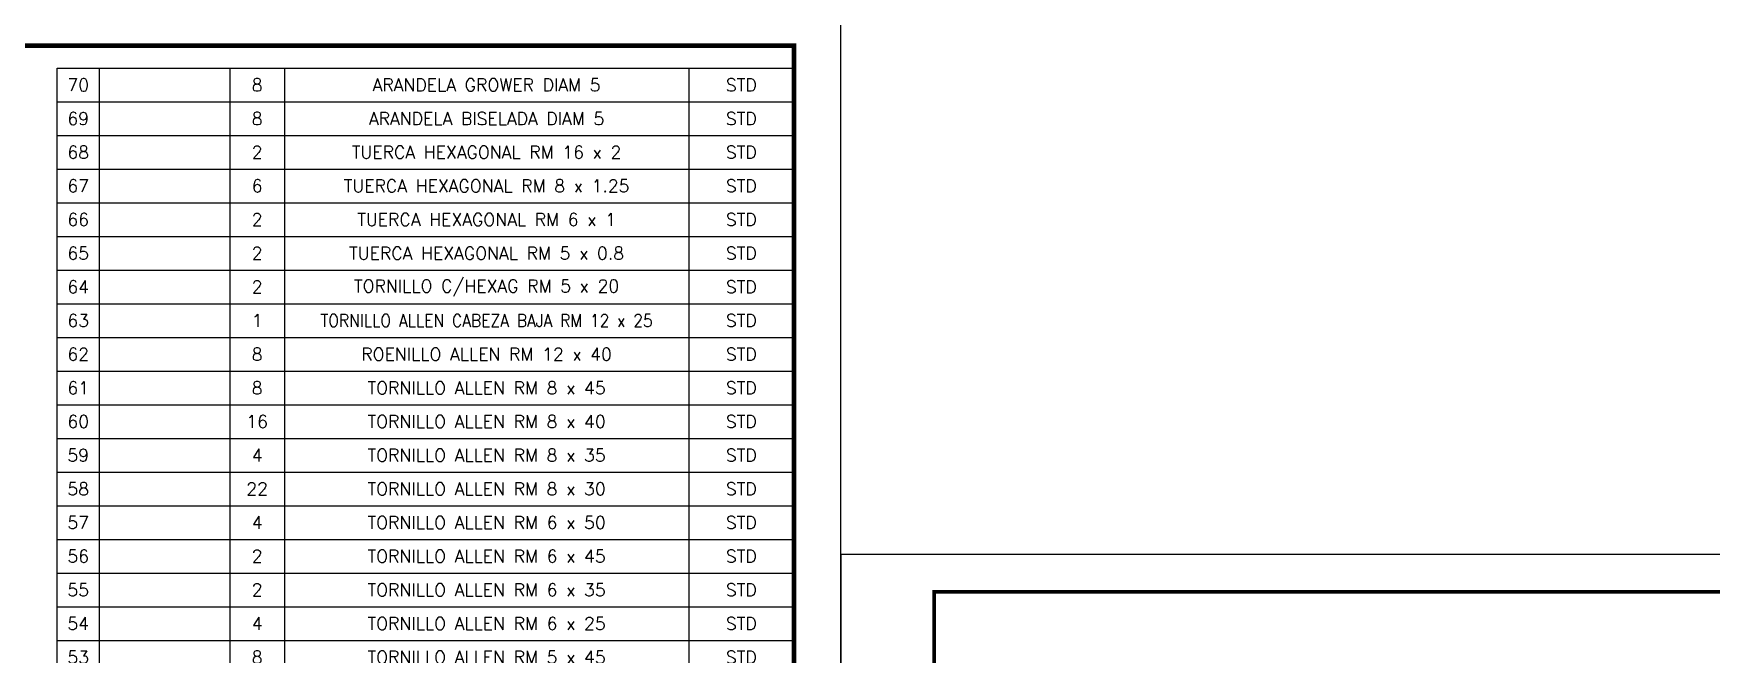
# Model space of a CAD drawing. Extents: x -13768 to 18086, y -10615 to 1188.
# Drawn here: x 1671 to 2568, y -351 to -18 of the extents above; entities that cross this region are included whole.
import ezdxf
from ezdxf.enums import TextEntityAlignment as Align

# ---------------------------------------------------------------- set-up
doc = ezdxf.new("R2010")
doc.units = 0
doc.header["$LTSCALE"] = 7.5
doc.header["$MEASUREMENT"] = 0
doc.layers.get('0').update_dxf_attribs({"linetype": 'CONTINUOUS'})
doc.layers.add('FI', color=1, linetype='CONTINUOUS')
doc.styles.add('ROMANS', font='ROMANS.SHX')

# ---------------------------------------------------------------- blocks, each defined once
blk = doc.blocks.new('A1G')
blk.add_lwpolyline([(0, 0), (841, 0), (841, 594), (0, 594)], close=True)
at = {"const_width": 1}
blk.add_lwpolyline([(25, 10), (831, 10), (831, 584), (25, 584)], close=True, dxfattribs=at)
blk = doc.blocks.new('LISCONJ')
blk.add_line((0, 0), (0, 8))
at = {"layer": 'FI', "color": 7}
for p, q in [((0, 8), (175, 8)), ((10, 8), (10, 0)), ((41, 8), (41, 0)), ((54, 8), (54, 0)), ((150, 8), (150, 0))]:
    blk.add_line(p, q, dxfattribs=at)
at = {"style": 'ROMANS'}
for tag, p in [('POS', (5, 4)), ('CODIGO', (25.5, 4)), ('CANT', (47.5, 4)), ('DENOMINACION', (102, 4)), ('MATERIAL', (162.5, 4))]:
    blk.add_attdef(tag, text='', height=3, dxfattribs=at).set_placement(p, align=Align.MIDDLE)

msp = doc.modelspace()

# ---------------------------------------------------------------- block references
for p, xscale, yscale, zscale in [((0, -1485), 2.5, 2.5, 2.5), ((2102.5, -1485), 2, 2, 2)]:
    msp.add_blockref('A1G', p, dxfattribs=dict(xscale=xscale, yscale=yscale, zscale=zscale))
ref = msp.add_blockref('LISCONJ', (1683.75, -55), dxfattribs=dict(xscale=2.25, yscale=2.25, zscale=2.25))
ref.add_attrib('DENOMINACION', 'ARANDELA GROWER DIAM 5', dxfattribs={"height": 6.75, "style": 'ROMANS'}).set_placement((1913.25, -46), align=Align.MIDDLE)
ref.add_attrib('CANT', '8', dxfattribs={"height": 6.75, "style": 'ROMANS'}).set_placement((1790.625, -46), align=Align.MIDDLE)
ref.add_attrib('POS', '70', dxfattribs={"height": 6.75, "style": 'ROMANS'}).set_placement((1695, -46), align=Align.MIDDLE)
ref.add_attrib('MATERIAL', 'STD', dxfattribs={"height": 6.75, "style": 'ROMANS'}).set_placement((2049.375, -46), align=Align.MIDDLE)
ref = msp.add_blockref('LISCONJ', (1683.75, -73), dxfattribs=dict(xscale=2.25, yscale=2.25, zscale=2.25))
ref.add_attrib('DENOMINACION', 'ARANDELA BISELADA DIAM 5', dxfattribs={"height": 6.75, "style": 'ROMANS'}).set_placement((1913.25, -64), align=Align.MIDDLE)
ref.add_attrib('CANT', '8', dxfattribs={"height": 6.75, "style": 'ROMANS'}).set_placement((1790.625, -64), align=Align.MIDDLE)
ref.add_attrib('POS', '69', dxfattribs={"height": 6.75, "style": 'ROMANS'}).set_placement((1695, -64), align=Align.MIDDLE)
ref.add_attrib('MATERIAL', 'STD', dxfattribs={"height": 6.75, "style": 'ROMANS'}).set_placement((2049.375, -64), align=Align.MIDDLE)
ref = msp.add_blockref('LISCONJ', (1683.75, -91), dxfattribs=dict(xscale=2.25, yscale=2.25, zscale=2.25))
ref.add_attrib('DENOMINACION', 'TUERCA HEXAGONAL RM 16 x 2', dxfattribs={"height": 6.75, "style": 'ROMANS'}).set_placement((1913.25, -82), align=Align.MIDDLE)
ref.add_attrib('CANT', '2', dxfattribs={"height": 6.75, "style": 'ROMANS'}).set_placement((1790.625, -82), align=Align.MIDDLE)
ref.add_attrib('POS', '68', dxfattribs={"height": 6.75, "style": 'ROMANS'}).set_placement((1695, -82), align=Align.MIDDLE)
ref.add_attrib('MATERIAL', 'STD', dxfattribs={"height": 6.75, "style": 'ROMANS'}).set_placement((2049.375, -82), align=Align.MIDDLE)
ref = msp.add_blockref('LISCONJ', (1683.75, -109), dxfattribs=dict(xscale=2.25, yscale=2.25, zscale=2.25))
ref.add_attrib('DENOMINACION', 'TUERCA HEXAGONAL RM 8 x 1.25', dxfattribs={"height": 6.75, "style": 'ROMANS'}).set_placement((1913.25, -100), align=Align.MIDDLE)
ref.add_attrib('CANT', '6', dxfattribs={"height": 6.75, "style": 'ROMANS'}).set_placement((1790.625, -100), align=Align.MIDDLE)
ref.add_attrib('POS', '67', dxfattribs={"height": 6.75, "style": 'ROMANS'}).set_placement((1695, -100), align=Align.MIDDLE)
ref.add_attrib('MATERIAL', 'STD', dxfattribs={"height": 6.75, "style": 'ROMANS'}).set_placement((2049.375, -100), align=Align.MIDDLE)
ref = msp.add_blockref('LISCONJ', (1683.75, -127), dxfattribs=dict(xscale=2.25, yscale=2.25, zscale=2.25))
ref.add_attrib('DENOMINACION', 'TUERCA HEXAGONAL RM 6 x 1', dxfattribs={"height": 6.75, "style": 'ROMANS'}).set_placement((1913.25, -118), align=Align.MIDDLE)
ref.add_attrib('CANT', '2', dxfattribs={"height": 6.75, "style": 'ROMANS'}).set_placement((1790.625, -118), align=Align.MIDDLE)
ref.add_attrib('POS', '66', dxfattribs={"height": 6.75, "style": 'ROMANS'}).set_placement((1695, -118), align=Align.MIDDLE)
ref.add_attrib('MATERIAL', 'STD', dxfattribs={"height": 6.75, "style": 'ROMANS'}).set_placement((2049.375, -118), align=Align.MIDDLE)
ref = msp.add_blockref('LISCONJ', (1683.75, -145), dxfattribs=dict(xscale=2.25, yscale=2.25, zscale=2.25))
ref.add_attrib('DENOMINACION', 'TUERCA HEXAGONAL RM 5 x 0.8', dxfattribs={"height": 6.75, "style": 'ROMANS'}).set_placement((1913.25, -136), align=Align.MIDDLE)
ref.add_attrib('CANT', '2', dxfattribs={"height": 6.75, "style": 'ROMANS'}).set_placement((1790.625, -136), align=Align.MIDDLE)
ref.add_attrib('POS', '65', dxfattribs={"height": 6.75, "style": 'ROMANS'}).set_placement((1695, -136), align=Align.MIDDLE)
ref.add_attrib('MATERIAL', 'STD', dxfattribs={"height": 6.75, "style": 'ROMANS'}).set_placement((2049.375, -136), align=Align.MIDDLE)
ref = msp.add_blockref('LISCONJ', (1683.75, -163), dxfattribs=dict(xscale=2.25, yscale=2.25, zscale=2.25))
ref.add_attrib('DENOMINACION', 'TORNILLO C/HEXAG RM 5 x 20', dxfattribs={"height": 6.75, "style": 'ROMANS'}).set_placement((1913.25, -154), align=Align.MIDDLE)
ref.add_attrib('CANT', '2', dxfattribs={"height": 6.75, "style": 'ROMANS'}).set_placement((1790.625, -154), align=Align.MIDDLE)
ref.add_attrib('POS', '64', dxfattribs={"height": 6.75, "style": 'ROMANS'}).set_placement((1695, -154), align=Align.MIDDLE)
ref.add_attrib('MATERIAL', 'STD', dxfattribs={"height": 6.75, "style": 'ROMANS'}).set_placement((2049.375, -154), align=Align.MIDDLE)
ref = msp.add_blockref('LISCONJ', (1683.75, -181), dxfattribs=dict(xscale=2.25, yscale=2.25, zscale=2.25))
ref.add_attrib('DENOMINACION', 'TORNILLO ALLEN CABEZA BAJA RM 12 x 25', dxfattribs={"height": 6.75, "style": 'ROMANS', "width": 0.9}).set_placement((1913.25, -172), align=Align.MIDDLE)
ref.add_attrib('CANT', '1', dxfattribs={"height": 6.75, "style": 'ROMANS'}).set_placement((1790.625, -172), align=Align.MIDDLE)
ref.add_attrib('POS', '63', dxfattribs={"height": 6.75, "style": 'ROMANS'}).set_placement((1695, -172), align=Align.MIDDLE)
ref.add_attrib('MATERIAL', 'STD', dxfattribs={"height": 6.75, "style": 'ROMANS'}).set_placement((2049.375, -172), align=Align.MIDDLE)
ref = msp.add_blockref('LISCONJ', (1683.75, -199), dxfattribs=dict(xscale=2.25, yscale=2.25, zscale=2.25))
ref.add_attrib('DENOMINACION', 'ROENILLO ALLEN RM 12 x 40', dxfattribs={"height": 6.75, "style": 'ROMANS'}).set_placement((1913.25, -190), align=Align.MIDDLE)
ref.add_attrib('CANT', '8', dxfattribs={"height": 6.75, "style": 'ROMANS'}).set_placement((1790.625, -190), align=Align.MIDDLE)
ref.add_attrib('POS', '62', dxfattribs={"height": 6.75, "style": 'ROMANS'}).set_placement((1695, -190), align=Align.MIDDLE)
ref.add_attrib('MATERIAL', 'STD', dxfattribs={"height": 6.75, "style": 'ROMANS'}).set_placement((2049.375, -190), align=Align.MIDDLE)
ref = msp.add_blockref('LISCONJ', (1683.75, -217), dxfattribs=dict(xscale=2.25, yscale=2.25, zscale=2.25))
ref.add_attrib('DENOMINACION', 'TORNILLO ALLEN RM 8 x 45', dxfattribs={"height": 6.75, "style": 'ROMANS'}).set_placement((1913.25, -208), align=Align.MIDDLE)
ref.add_attrib('CANT', '8', dxfattribs={"height": 6.75, "style": 'ROMANS'}).set_placement((1790.625, -208), align=Align.MIDDLE)
ref.add_attrib('POS', '61', dxfattribs={"height": 6.75, "style": 'ROMANS'}).set_placement((1695, -208), align=Align.MIDDLE)
ref.add_attrib('MATERIAL', 'STD', dxfattribs={"height": 6.75, "style": 'ROMANS'}).set_placement((2049.375, -208), align=Align.MIDDLE)
ref = msp.add_blockref('LISCONJ', (1683.75, -235), dxfattribs=dict(xscale=2.25, yscale=2.25, zscale=2.25))
ref.add_attrib('DENOMINACION', 'TORNILLO ALLEN RM 8 x 40', dxfattribs={"height": 6.75, "style": 'ROMANS'}).set_placement((1913.25, -226), align=Align.MIDDLE)
ref.add_attrib('CANT', '16', dxfattribs={"height": 6.75, "style": 'ROMANS'}).set_placement((1790.625, -226), align=Align.MIDDLE)
ref.add_attrib('POS', '60', dxfattribs={"height": 6.75, "style": 'ROMANS'}).set_placement((1695, -226), align=Align.MIDDLE)
ref.add_attrib('MATERIAL', 'STD', dxfattribs={"height": 6.75, "style": 'ROMANS'}).set_placement((2049.375, -226), align=Align.MIDDLE)
ref = msp.add_blockref('LISCONJ', (1683.75, -253), dxfattribs=dict(xscale=2.25, yscale=2.25, zscale=2.25))
ref.add_attrib('DENOMINACION', 'TORNILLO ALLEN RM 8 x 35', dxfattribs={"height": 6.75, "style": 'ROMANS'}).set_placement((1913.25, -244), align=Align.MIDDLE)
ref.add_attrib('CANT', '4', dxfattribs={"height": 6.75, "style": 'ROMANS'}).set_placement((1790.625, -244), align=Align.MIDDLE)
ref.add_attrib('POS', '59', dxfattribs={"height": 6.75, "style": 'ROMANS'}).set_placement((1695, -244), align=Align.MIDDLE)
ref.add_attrib('MATERIAL', 'STD', dxfattribs={"height": 6.75, "style": 'ROMANS'}).set_placement((2049.375, -244), align=Align.MIDDLE)
ref = msp.add_blockref('LISCONJ', (1683.75, -271), dxfattribs=dict(xscale=2.25, yscale=2.25, zscale=2.25))
ref.add_attrib('DENOMINACION', 'TORNILLO ALLEN RM 8 x 30', dxfattribs={"height": 6.75, "style": 'ROMANS'}).set_placement((1913.25, -262), align=Align.MIDDLE)
ref.add_attrib('CANT', '22', dxfattribs={"height": 6.75, "style": 'ROMANS'}).set_placement((1790.625, -262), align=Align.MIDDLE)
ref.add_attrib('POS', '58', dxfattribs={"height": 6.75, "style": 'ROMANS'}).set_placement((1695, -262), align=Align.MIDDLE)
ref.add_attrib('MATERIAL', 'STD', dxfattribs={"height": 6.75, "style": 'ROMANS'}).set_placement((2049.375, -262), align=Align.MIDDLE)
ref = msp.add_blockref('LISCONJ', (1683.75, -289), dxfattribs=dict(xscale=2.25, yscale=2.25, zscale=2.25))
ref.add_attrib('DENOMINACION', 'TORNILLO ALLEN RM 6 x 50', dxfattribs={"height": 6.75, "style": 'ROMANS'}).set_placement((1913.25, -280), align=Align.MIDDLE)
ref.add_attrib('CANT', '4', dxfattribs={"height": 6.75, "style": 'ROMANS'}).set_placement((1790.625, -280), align=Align.MIDDLE)
ref.add_attrib('POS', '57', dxfattribs={"height": 6.75, "style": 'ROMANS'}).set_placement((1695, -280), align=Align.MIDDLE)
ref.add_attrib('MATERIAL', 'STD', dxfattribs={"height": 6.75, "style": 'ROMANS'}).set_placement((2049.375, -280), align=Align.MIDDLE)
ref = msp.add_blockref('LISCONJ', (1683.75, -307), dxfattribs=dict(xscale=2.25, yscale=2.25, zscale=2.25))
ref.add_attrib('DENOMINACION', 'TORNILLO ALLEN RM 6 x 45', dxfattribs={"height": 6.75, "style": 'ROMANS'}).set_placement((1913.25, -298), align=Align.MIDDLE)
ref.add_attrib('CANT', '2', dxfattribs={"height": 6.75, "style": 'ROMANS'}).set_placement((1790.625, -298), align=Align.MIDDLE)
ref.add_attrib('POS', '56', dxfattribs={"height": 6.75, "style": 'ROMANS'}).set_placement((1695, -298), align=Align.MIDDLE)
ref.add_attrib('MATERIAL', 'STD', dxfattribs={"height": 6.75, "style": 'ROMANS'}).set_placement((2049.375, -298), align=Align.MIDDLE)
ref = msp.add_blockref('LISCONJ', (1683.75, -325), dxfattribs=dict(xscale=2.25, yscale=2.25, zscale=2.25))
ref.add_attrib('DENOMINACION', 'TORNILLO ALLEN RM 6 x 35', dxfattribs={"height": 6.75, "style": 'ROMANS'}).set_placement((1913.25, -316), align=Align.MIDDLE)
ref.add_attrib('CANT', '2', dxfattribs={"height": 6.75, "style": 'ROMANS'}).set_placement((1790.625, -316), align=Align.MIDDLE)
ref.add_attrib('POS', '55', dxfattribs={"height": 6.75, "style": 'ROMANS'}).set_placement((1695, -316), align=Align.MIDDLE)
ref.add_attrib('MATERIAL', 'STD', dxfattribs={"height": 6.75, "style": 'ROMANS'}).set_placement((2049.375, -316), align=Align.MIDDLE)
ref = msp.add_blockref('LISCONJ', (1683.75, -343), dxfattribs=dict(xscale=2.25, yscale=2.25, zscale=2.25))
ref.add_attrib('DENOMINACION', 'TORNILLO ALLEN RM 6 x 25', dxfattribs={"height": 6.75, "style": 'ROMANS'}).set_placement((1913.25, -334), align=Align.MIDDLE)
ref.add_attrib('CANT', '4', dxfattribs={"height": 6.75, "style": 'ROMANS'}).set_placement((1790.625, -334), align=Align.MIDDLE)
ref.add_attrib('POS', '54', dxfattribs={"height": 6.75, "style": 'ROMANS'}).set_placement((1695, -334), align=Align.MIDDLE)
ref.add_attrib('MATERIAL', 'STD', dxfattribs={"height": 6.75, "style": 'ROMANS'}).set_placement((2049.375, -334), align=Align.MIDDLE)
ref = msp.add_blockref('LISCONJ', (1683.75, -361), dxfattribs=dict(xscale=2.25, yscale=2.25, zscale=2.25))
ref.add_attrib('DENOMINACION', 'TORNILLO ALLEN RM 5 x 45', dxfattribs={"height": 6.75, "style": 'ROMANS'}).set_placement((1913.25, -352), align=Align.MIDDLE)
ref.add_attrib('CANT', '8', dxfattribs={"height": 6.75, "style": 'ROMANS'}).set_placement((1790.625, -352), align=Align.MIDDLE)
ref.add_attrib('POS', '53', dxfattribs={"height": 6.75, "style": 'ROMANS'}).set_placement((1695, -352), align=Align.MIDDLE)
ref.add_attrib('MATERIAL', 'STD', dxfattribs={"height": 6.75, "style": 'ROMANS'}).set_placement((2049.375, -352), align=Align.MIDDLE)

doc.saveas('drawing.dxf')
